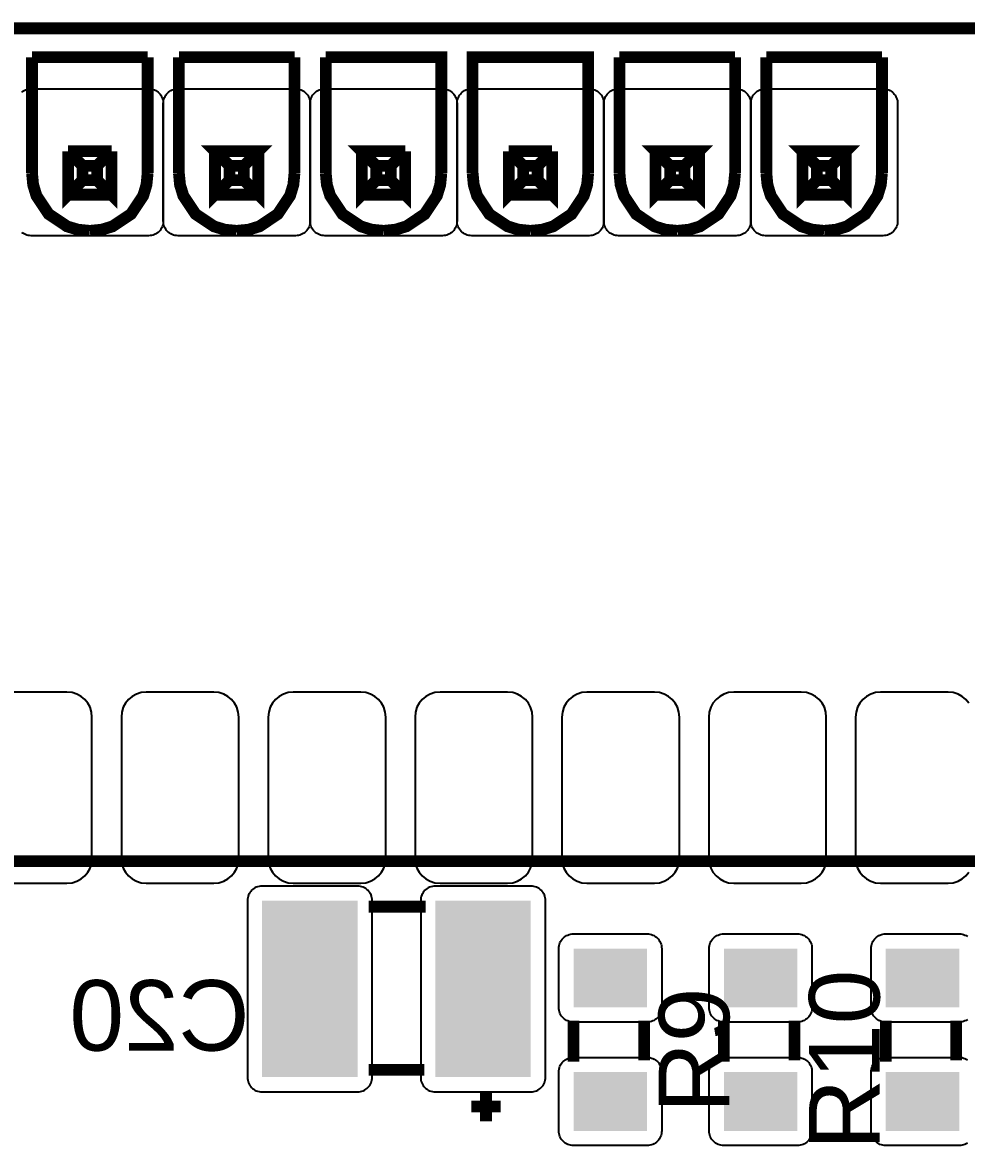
# Model space of a CAD drawing. Header units: inches. Extents: x -1.93 to 1.94, y -2.6 to 2.6.
# Drawn here: x -0.307 to 0.336, y 0.768 to 1.532 of the extents above; entities that cross this region are included whole.
import ezdxf

# ---------------------------------------------------------------- set-up
doc = ezdxf.new("R2010")
doc.units = ezdxf.units.IN
doc.layers.get('0').update_dxf_attribs({"linetype": 'CONTINUOUS'})

# ---------------------------------------------------------------- blocks, each defined once
blk = doc.blocks.new('RPAD')
blk.add_trace([(-0.5, -0.5), (-0.5, 0.5), (0.5, -0.5), (0.5, 0.5)])

msp = doc.modelspace()

# ---------------------------------------------------------------- linework, layer by layer
at = {"const_width": 0.008}
for points in [[(1.573465, 1.528117), (-1.576142, 1.528117)], [(1.573465, 1.528117), (-1.576142, 1.528117)], [(1.573465, 1.528117), (-1.576142, 1.528117)], [(-0.300551, 1.508431), (-0.300551, 1.475492)], [(-0.221811, 1.508431), (-0.300551, 1.508431)], [(-0.300551, 1.508431), (-0.300551, 1.475492)], [(-0.221811, 1.508431), (-0.300551, 1.508431)], [(-0.300551, 1.508431), (-0.300551, 1.475492)], [(-0.221811, 1.508431), (-0.300551, 1.508431)], [(-0.221811, 1.475492), (-0.221811, 1.508431)], [(-0.221811, 1.475492), (-0.221811, 1.508431)], [(-0.221811, 1.475492), (-0.221811, 1.508431)], [(-0.200551, 1.508431), (-0.200551, 1.475492)], [(-0.121811, 1.508431), (-0.200551, 1.508431)], [(-0.200551, 1.508431), (-0.200551, 1.475492)], [(-0.121811, 1.508431), (-0.200551, 1.508431)], [(-0.200551, 1.508431), (-0.200551, 1.475492)], [(-0.121811, 1.508431), (-0.200551, 1.508431)], [(-0.121811, 1.475492), (-0.121811, 1.508431)], [(-0.121811, 1.475492), (-0.121811, 1.508431)], [(-0.121811, 1.475492), (-0.121811, 1.508431)], [(-0.100551, 1.508431), (-0.100551, 1.475492)], [(-0.021811, 1.475492), (-0.021811, 1.508431), (-0.100551, 1.508431)], [(-0.100551, 1.508431), (-0.100551, 1.475492)], [(-0.021811, 1.475492), (-0.021811, 1.508431), (-0.100551, 1.508431)], [(-0.100551, 1.508431), (-0.100551, 1.475492)], [(-0.021811, 1.475492), (-0.021811, 1.508431), (-0.100551, 1.508431)], [(0.078189, 1.475492), (0.078189, 1.508431), (-0.000551, 1.508431), (-0.000551, 1.475492)], [(0.078189, 1.475492), (0.078189, 1.508431), (-0.000551, 1.508431), (-0.000551, 1.475492)], [(0.078189, 1.475492), (0.078189, 1.508431), (-0.000551, 1.508431), (-0.000551, 1.475492)], [(0.178189, 1.508431), (0.099449, 1.508431)], [(0.099449, 1.508431), (0.099449, 1.475492)], [(0.178189, 1.508431), (0.099449, 1.508431)], [(0.099449, 1.508431), (0.099449, 1.475492)], [(0.178189, 1.508431), (0.099449, 1.508431)], [(0.099449, 1.508431), (0.099449, 1.475492)], [(0.178189, 1.475492), (0.178189, 1.508431)], [(0.178189, 1.475492), (0.178189, 1.508431)], [(0.178189, 1.475492), (0.178189, 1.508431)], [(0.278189, 1.508431), (0.199449, 1.508431)], [(0.199449, 1.508431), (0.199449, 1.475492)], [(0.278189, 1.508431), (0.199449, 1.508431)], [(0.199449, 1.508431), (0.199449, 1.475492)], [(0.278189, 1.508431), (0.199449, 1.508431)], [(0.199449, 1.508431), (0.199449, 1.475492)], [(0.278189, 1.475492), (0.278189, 1.508431)], [(0.278189, 1.475492), (0.278189, 1.508431)], [(0.278189, 1.475492), (0.278189, 1.508431)], [(-0.300551, 1.475492), (-0.300551, 1.429691)], [(-0.300551, 1.475492), (-0.300551, 1.429691)], [(-0.300551, 1.475492), (-0.300551, 1.429691)], [(-0.221811, 1.429691), (-0.221811, 1.475492)], [(-0.221811, 1.429691), (-0.221811, 1.475492)], [(-0.221811, 1.429691), (-0.221811, 1.475492)], [(-0.200551, 1.475492), (-0.200551, 1.429691)], [(-0.200551, 1.475492), (-0.200551, 1.429691)], [(-0.200551, 1.475492), (-0.200551, 1.429691)], [(-0.121811, 1.429691), (-0.121811, 1.475492)], [(-0.121811, 1.429691), (-0.121811, 1.475492)], [(-0.121811, 1.429691), (-0.121811, 1.475492)], [(-0.100551, 1.475492), (-0.100551, 1.429691)], [(-0.100551, 1.475492), (-0.100551, 1.429691)], [(-0.100551, 1.475492), (-0.100551, 1.429691)], [(-0.021811, 1.429691), (-0.021811, 1.475492)], [(-0.021811, 1.429691), (-0.021811, 1.475492)], [(-0.021811, 1.429691), (-0.021811, 1.475492)], [(-0.000551, 1.475492), (-0.000551, 1.429691)], [(-0.000551, 1.475492), (-0.000551, 1.429691)], [(-0.000551, 1.475492), (-0.000551, 1.429691)], [(0.078189, 1.429691), (0.078189, 1.475492)], [(0.078189, 1.429691), (0.078189, 1.475492)], [(0.078189, 1.429691), (0.078189, 1.475492)], [(0.099449, 1.475492), (0.099449, 1.429691)], [(0.099449, 1.475492), (0.099449, 1.429691)], [(0.099449, 1.475492), (0.099449, 1.429691)], [(0.178189, 1.429691), (0.178189, 1.475492)], [(0.178189, 1.429691), (0.178189, 1.475492)], [(0.178189, 1.429691), (0.178189, 1.475492)], [(0.199449, 1.475492), (0.199449, 1.429691)], [(0.199449, 1.475492), (0.199449, 1.429691)], [(0.199449, 1.475492), (0.199449, 1.429691)], [(0.278189, 1.429691), (0.278189, 1.475492)], [(0.278189, 1.429691), (0.278189, 1.475492)], [(0.278189, 1.429691), (0.278189, 1.475492)], [(-0.266102, 1.42477), (-0.275945, 1.414928), (-0.275945, 1.444455)], [(-0.266102, 1.434613), (-0.275945, 1.444455)], [(-0.275945, 1.444455), (-0.246417, 1.444455)], [(-0.266102, 1.42477), (-0.275945, 1.414928), (-0.275945, 1.444455)], [(-0.266102, 1.434613), (-0.275945, 1.444455)], [(-0.275945, 1.444455), (-0.246417, 1.444455)], [(-0.266102, 1.42477), (-0.275945, 1.414928), (-0.275945, 1.444455)], [(-0.266102, 1.434613), (-0.275945, 1.444455)], [(-0.275945, 1.444455), (-0.246417, 1.444455)], [(-0.246417, 1.444455), (-0.25626, 1.434613)], [(-0.246417, 1.444455), (-0.246417, 1.414928), (-0.25626, 1.42477), (-0.25626, 1.434613)], [(-0.246417, 1.444455), (-0.25626, 1.434613)], [(-0.246417, 1.444455), (-0.246417, 1.414928), (-0.25626, 1.42477), (-0.25626, 1.434613)], [(-0.246417, 1.444455), (-0.25626, 1.434613)], [(-0.246417, 1.444455), (-0.246417, 1.414928), (-0.25626, 1.42477), (-0.25626, 1.434613)], [(-0.166102, 1.434613), (-0.175945, 1.444455), (-0.146417, 1.444455), (-0.15626, 1.434613), (-0.166102, 1.434613)], [(-0.166102, 1.434613), (-0.175945, 1.444455), (-0.146417, 1.444455), (-0.15626, 1.434613), (-0.166102, 1.434613)], [(-0.166102, 1.434613), (-0.175945, 1.444455), (-0.146417, 1.444455), (-0.15626, 1.434613), (-0.166102, 1.434613)], [(-0.166102, 1.42477), (-0.175945, 1.414928), (-0.175945, 1.444455)], [(-0.166102, 1.42477), (-0.175945, 1.414928), (-0.175945, 1.444455)], [(-0.166102, 1.42477), (-0.175945, 1.414928), (-0.175945, 1.444455)], [(-0.146417, 1.444455), (-0.146417, 1.414928), (-0.15626, 1.42477), (-0.15626, 1.434613)], [(-0.146417, 1.444455), (-0.146417, 1.414928), (-0.15626, 1.42477), (-0.15626, 1.434613)], [(-0.146417, 1.444455), (-0.146417, 1.414928), (-0.15626, 1.42477), (-0.15626, 1.434613)], [(-0.066102, 1.434613), (-0.075945, 1.444455), (-0.046417, 1.444455)], [(-0.066102, 1.434613), (-0.075945, 1.444455), (-0.046417, 1.444455)], [(-0.066102, 1.434613), (-0.075945, 1.444455), (-0.046417, 1.444455)], [(-0.066102, 1.42477), (-0.075945, 1.414928), (-0.075945, 1.444455)], [(-0.066102, 1.42477), (-0.075945, 1.414928), (-0.075945, 1.444455)], [(-0.066102, 1.42477), (-0.075945, 1.414928), (-0.075945, 1.444455)], [(-0.046417, 1.444455), (-0.05626, 1.434613)], [(-0.046417, 1.444455), (-0.046417, 1.414928), (-0.05626, 1.42477), (-0.05626, 1.434613)], [(-0.046417, 1.444455), (-0.05626, 1.434613)], [(-0.046417, 1.444455), (-0.046417, 1.414928), (-0.05626, 1.42477), (-0.05626, 1.434613)], [(-0.046417, 1.444455), (-0.05626, 1.434613)], [(-0.046417, 1.444455), (-0.046417, 1.414928), (-0.05626, 1.42477), (-0.05626, 1.434613)], [(0.033898, 1.42477), (0.024055, 1.414928), (0.024055, 1.444455)], [(0.033898, 1.434613), (0.024055, 1.444455)], [(0.024055, 1.444455), (0.053583, 1.444455)], [(0.033898, 1.42477), (0.024055, 1.414928), (0.024055, 1.444455)], [(0.033898, 1.434613), (0.024055, 1.444455)], [(0.024055, 1.444455), (0.053583, 1.444455)], [(0.033898, 1.42477), (0.024055, 1.414928), (0.024055, 1.444455)], [(0.033898, 1.434613), (0.024055, 1.444455)], [(0.024055, 1.444455), (0.053583, 1.444455)], [(0.053583, 1.444455), (0.04374, 1.434613)], [(0.053583, 1.444455), (0.053583, 1.414928), (0.04374, 1.42477), (0.04374, 1.434613)], [(0.053583, 1.444455), (0.04374, 1.434613)], [(0.053583, 1.444455), (0.053583, 1.414928), (0.04374, 1.42477), (0.04374, 1.434613)], [(0.053583, 1.444455), (0.04374, 1.434613)], [(0.053583, 1.444455), (0.053583, 1.414928), (0.04374, 1.42477), (0.04374, 1.434613)], [(0.133898, 1.434613), (0.124055, 1.444455), (0.153583, 1.444455), (0.14374, 1.434613), (0.133898, 1.434613)], [(0.133898, 1.434613), (0.124055, 1.444455), (0.153583, 1.444455), (0.14374, 1.434613), (0.133898, 1.434613)], [(0.133898, 1.434613), (0.124055, 1.444455), (0.153583, 1.444455), (0.14374, 1.434613), (0.133898, 1.434613)], [(0.133898, 1.42477), (0.124055, 1.414928), (0.124055, 1.444455)], [(0.133898, 1.42477), (0.124055, 1.414928), (0.124055, 1.444455)], [(0.133898, 1.42477), (0.124055, 1.414928), (0.124055, 1.444455)], [(0.153583, 1.444455), (0.153583, 1.414928), (0.14374, 1.42477), (0.14374, 1.434613)], [(0.153583, 1.444455), (0.153583, 1.414928), (0.14374, 1.42477), (0.14374, 1.434613)], [(0.153583, 1.444455), (0.153583, 1.414928), (0.14374, 1.42477), (0.14374, 1.434613)], [(0.233898, 1.434613), (0.224055, 1.444455), (0.253583, 1.444455), (0.24374, 1.434613), (0.233898, 1.434613)], [(0.233898, 1.434613), (0.224055, 1.444455), (0.253583, 1.444455), (0.24374, 1.434613), (0.233898, 1.434613)], [(0.233898, 1.434613), (0.224055, 1.444455), (0.253583, 1.444455), (0.24374, 1.434613), (0.233898, 1.434613)], [(0.233898, 1.42477), (0.224055, 1.414928), (0.224055, 1.444455)], [(0.233898, 1.42477), (0.224055, 1.414928), (0.224055, 1.444455)], [(0.233898, 1.42477), (0.224055, 1.414928), (0.224055, 1.444455)], [(0.253583, 1.444455), (0.253583, 1.414928), (0.24374, 1.42477), (0.24374, 1.434613)], [(0.253583, 1.444455), (0.253583, 1.414928), (0.24374, 1.42477), (0.24374, 1.434613)], [(0.253583, 1.444455), (0.253583, 1.414928), (0.24374, 1.42477), (0.24374, 1.434613)], [(-0.266102, 1.434613), (-0.266102, 1.42477)], [(-0.25626, 1.434613), (-0.266102, 1.434613)], [(-0.266102, 1.434613), (-0.266102, 1.42477)], [(-0.25626, 1.434613), (-0.266102, 1.434613)], [(-0.266102, 1.434613), (-0.266102, 1.42477)], [(-0.25626, 1.434613), (-0.266102, 1.434613)], [(-0.166102, 1.434613), (-0.166102, 1.42477)], [(-0.166102, 1.434613), (-0.166102, 1.42477)], [(-0.166102, 1.434613), (-0.166102, 1.42477)], [(-0.05626, 1.434613), (-0.066102, 1.434613)], [(-0.066102, 1.434613), (-0.066102, 1.42477)], [(-0.05626, 1.434613), (-0.066102, 1.434613)], [(-0.066102, 1.434613), (-0.066102, 1.42477)], [(-0.05626, 1.434613), (-0.066102, 1.434613)], [(-0.066102, 1.434613), (-0.066102, 1.42477)], [(0.033898, 1.434613), (0.033898, 1.42477)], [(0.04374, 1.434613), (0.033898, 1.434613)], [(0.033898, 1.434613), (0.033898, 1.42477)], [(0.04374, 1.434613), (0.033898, 1.434613)], [(0.033898, 1.434613), (0.033898, 1.42477)], [(0.04374, 1.434613), (0.033898, 1.434613)], [(0.133898, 1.434613), (0.133898, 1.42477)], [(0.133898, 1.434613), (0.133898, 1.42477)], [(0.133898, 1.434613), (0.133898, 1.42477)], [(0.233898, 1.434613), (0.233898, 1.42477)], [(0.233898, 1.434613), (0.233898, 1.42477)], [(0.233898, 1.434613), (0.233898, 1.42477)], [(-0.300551, 1.429691), (-0.299768, 1.421641), (-0.297514, 1.414197), (-0.289171, 1.401702), (-0.276676, 1.393359), (-0.269231, 1.391105), (-0.261181, 1.390321)], [(-0.300551, 1.429691), (-0.299768, 1.421641), (-0.297514, 1.414197), (-0.289171, 1.401702), (-0.276676, 1.393359), (-0.269231, 1.391105), (-0.261181, 1.390321)], [(-0.300551, 1.429691), (-0.299768, 1.421641), (-0.297514, 1.414197), (-0.289171, 1.401702), (-0.276676, 1.393359), (-0.269231, 1.391105), (-0.261181, 1.390321)], [(-0.221811, 1.429691), (-0.222594, 1.421641), (-0.224848, 1.414197), (-0.233191, 1.401702), (-0.245687, 1.393359), (-0.253131, 1.391105), (-0.261181, 1.390321)], [(-0.221811, 1.429691), (-0.222594, 1.421641), (-0.224848, 1.414197), (-0.233191, 1.401702), (-0.245687, 1.393359), (-0.253131, 1.391105), (-0.261181, 1.390321)], [(-0.221811, 1.429691), (-0.222594, 1.421641), (-0.224848, 1.414197), (-0.233191, 1.401702), (-0.245687, 1.393359), (-0.253131, 1.391105), (-0.261181, 1.390321)], [(-0.200551, 1.429691), (-0.199768, 1.421641), (-0.197514, 1.414197), (-0.189171, 1.401702), (-0.176676, 1.393359), (-0.169231, 1.391105), (-0.161181, 1.390321)], [(-0.200551, 1.429691), (-0.199768, 1.421641), (-0.197514, 1.414197), (-0.189171, 1.401702), (-0.176676, 1.393359), (-0.169231, 1.391105), (-0.161181, 1.390321)], [(-0.200551, 1.429691), (-0.199768, 1.421641), (-0.197514, 1.414197), (-0.189171, 1.401702), (-0.176676, 1.393359), (-0.169231, 1.391105), (-0.161181, 1.390321)], [(-0.121811, 1.429691), (-0.122594, 1.421641), (-0.124848, 1.414197), (-0.133191, 1.401702), (-0.145687, 1.393359), (-0.153131, 1.391105), (-0.161181, 1.390321)], [(-0.121811, 1.429691), (-0.122594, 1.421641), (-0.124848, 1.414197), (-0.133191, 1.401702), (-0.145687, 1.393359), (-0.153131, 1.391105), (-0.161181, 1.390321)], [(-0.121811, 1.429691), (-0.122594, 1.421641), (-0.124848, 1.414197), (-0.133191, 1.401702), (-0.145687, 1.393359), (-0.153131, 1.391105), (-0.161181, 1.390321)], [(-0.100551, 1.429691), (-0.099768, 1.421641), (-0.097514, 1.414197), (-0.089171, 1.401702), (-0.076676, 1.393359), (-0.069231, 1.391105), (-0.061181, 1.390321)], [(-0.100551, 1.429691), (-0.099768, 1.421641), (-0.097514, 1.414197), (-0.089171, 1.401702), (-0.076676, 1.393359), (-0.069231, 1.391105), (-0.061181, 1.390321)], [(-0.100551, 1.429691), (-0.099768, 1.421641), (-0.097514, 1.414197), (-0.089171, 1.401702), (-0.076676, 1.393359), (-0.069231, 1.391105), (-0.061181, 1.390321)], [(-0.021811, 1.429691), (-0.022594, 1.421641), (-0.024848, 1.414197), (-0.033191, 1.401702), (-0.045687, 1.393359), (-0.053131, 1.391105), (-0.061181, 1.390321)], [(-0.021811, 1.429691), (-0.022594, 1.421641), (-0.024848, 1.414197), (-0.033191, 1.401702), (-0.045687, 1.393359), (-0.053131, 1.391105), (-0.061181, 1.390321)], [(-0.021811, 1.429691), (-0.022594, 1.421641), (-0.024848, 1.414197), (-0.033191, 1.401702), (-0.045687, 1.393359), (-0.053131, 1.391105), (-0.061181, 1.390321)], [(-0.000551, 1.429691), (0.000232, 1.421641), (0.002486, 1.414197), (0.010829, 1.401702), (0.023324, 1.393359), (0.030769, 1.391105), (0.038819, 1.390321)], [(-0.000551, 1.429691), (0.000232, 1.421641), (0.002486, 1.414197), (0.010829, 1.401702), (0.023324, 1.393359), (0.030769, 1.391105), (0.038819, 1.390321)], [(-0.000551, 1.429691), (0.000232, 1.421641), (0.002486, 1.414197), (0.010829, 1.401702), (0.023324, 1.393359), (0.030769, 1.391105), (0.038819, 1.390321)], [(0.078189, 1.429691), (0.077406, 1.421641), (0.075152, 1.414197), (0.066809, 1.401702), (0.054313, 1.393359), (0.046869, 1.391105), (0.038819, 1.390321)], [(0.078189, 1.429691), (0.077406, 1.421641), (0.075152, 1.414197), (0.066809, 1.401702), (0.054313, 1.393359), (0.046869, 1.391105), (0.038819, 1.390321)], [(0.078189, 1.429691), (0.077406, 1.421641), (0.075152, 1.414197), (0.066809, 1.401702), (0.054313, 1.393359), (0.046869, 1.391105), (0.038819, 1.390321)], [(0.099449, 1.429691), (0.100232, 1.421641), (0.102486, 1.414197), (0.110829, 1.401702), (0.123324, 1.393359), (0.130769, 1.391105), (0.138819, 1.390321)], [(0.099449, 1.429691), (0.100232, 1.421641), (0.102486, 1.414197), (0.110829, 1.401702), (0.123324, 1.393359), (0.130769, 1.391105), (0.138819, 1.390321)], [(0.099449, 1.429691), (0.100232, 1.421641), (0.102486, 1.414197), (0.110829, 1.401702), (0.123324, 1.393359), (0.130769, 1.391105), (0.138819, 1.390321)], [(0.178189, 1.429691), (0.177406, 1.421641), (0.175152, 1.414197), (0.166809, 1.401702), (0.154313, 1.393359), (0.146869, 1.391105), (0.138819, 1.390321)], [(0.178189, 1.429691), (0.177406, 1.421641), (0.175152, 1.414197), (0.166809, 1.401702), (0.154313, 1.393359), (0.146869, 1.391105), (0.138819, 1.390321)], [(0.178189, 1.429691), (0.177406, 1.421641), (0.175152, 1.414197), (0.166809, 1.401702), (0.154313, 1.393359), (0.146869, 1.391105), (0.138819, 1.390321)], [(0.199449, 1.429691), (0.200232, 1.421641), (0.202486, 1.414197), (0.210829, 1.401702), (0.223324, 1.393359), (0.230769, 1.391105), (0.238819, 1.390321)], [(0.199449, 1.429691), (0.200232, 1.421641), (0.202486, 1.414197), (0.210829, 1.401702), (0.223324, 1.393359), (0.230769, 1.391105), (0.238819, 1.390321)], [(0.199449, 1.429691), (0.200232, 1.421641), (0.202486, 1.414197), (0.210829, 1.401702), (0.223324, 1.393359), (0.230769, 1.391105), (0.238819, 1.390321)], [(0.278189, 1.429691), (0.277406, 1.421641), (0.275152, 1.414197), (0.266809, 1.401702), (0.254313, 1.393359), (0.246869, 1.391105), (0.238819, 1.390321)], [(0.278189, 1.429691), (0.277406, 1.421641), (0.275152, 1.414197), (0.266809, 1.401702), (0.254313, 1.393359), (0.246869, 1.391105), (0.238819, 1.390321)], [(0.278189, 1.429691), (0.277406, 1.421641), (0.275152, 1.414197), (0.266809, 1.401702), (0.254313, 1.393359), (0.246869, 1.391105), (0.238819, 1.390321)], [(-0.266102, 1.42477), (-0.25626, 1.42477)], [(-0.266102, 1.42477), (-0.25626, 1.42477)], [(-0.266102, 1.42477), (-0.25626, 1.42477)], [(-0.166102, 1.42477), (-0.15626, 1.42477)], [(-0.166102, 1.42477), (-0.15626, 1.42477)], [(-0.166102, 1.42477), (-0.15626, 1.42477)], [(-0.066102, 1.42477), (-0.05626, 1.42477)], [(-0.066102, 1.42477), (-0.05626, 1.42477)], [(-0.066102, 1.42477), (-0.05626, 1.42477)], [(0.033898, 1.42477), (0.04374, 1.42477)], [(0.033898, 1.42477), (0.04374, 1.42477)], [(0.033898, 1.42477), (0.04374, 1.42477)], [(0.133898, 1.42477), (0.14374, 1.42477)], [(0.133898, 1.42477), (0.14374, 1.42477)], [(0.133898, 1.42477), (0.14374, 1.42477)], [(0.233898, 1.42477), (0.24374, 1.42477)], [(0.233898, 1.42477), (0.24374, 1.42477)], [(0.233898, 1.42477), (0.24374, 1.42477)], [(-0.246417, 1.414928), (-0.275945, 1.414928)], [(-0.246417, 1.414928), (-0.275945, 1.414928)], [(-0.246417, 1.414928), (-0.275945, 1.414928)], [(-0.146417, 1.414928), (-0.175945, 1.414928)], [(-0.146417, 1.414928), (-0.175945, 1.414928)], [(-0.146417, 1.414928), (-0.175945, 1.414928)], [(-0.046417, 1.414928), (-0.075945, 1.414928)], [(-0.046417, 1.414928), (-0.075945, 1.414928)], [(-0.046417, 1.414928), (-0.075945, 1.414928)], [(0.053583, 1.414928), (0.024055, 1.414928)], [(0.053583, 1.414928), (0.024055, 1.414928)], [(0.053583, 1.414928), (0.024055, 1.414928)], [(0.153583, 1.414928), (0.124055, 1.414928)], [(0.153583, 1.414928), (0.124055, 1.414928)], [(0.153583, 1.414928), (0.124055, 1.414928)], [(0.253583, 1.414928), (0.224055, 1.414928)], [(0.253583, 1.414928), (0.224055, 1.414928)], [(0.253583, 1.414928), (0.224055, 1.414928)], [(0.850276, 0.961417), (-1.149724, 0.961417)], [(0.850276, 0.961417), (-1.149724, 0.961417)], [(0.850276, 0.961417), (-1.149724, 0.961417)], [(-0.071402, 0.930457), (-0.032402, 0.930457)], [(-0.071402, 0.930457), (-0.032402, 0.930457)], [(-0.071402, 0.930457), (-0.032402, 0.930457)], [(0.068189, 0.85289), (0.068189, 0.82489)], [(0.068189, 0.85289), (0.068189, 0.82489)], [(0.068189, 0.85289), (0.068189, 0.82489)], [(0.116189, 0.85289), (0.116189, 0.82589)], [(0.116189, 0.85289), (0.116189, 0.82589)], [(0.116189, 0.85289), (0.116189, 0.82589)], [(0.170551, 0.85289), (0.170551, 0.82489)], [(0.170551, 0.85289), (0.170551, 0.82489)], [(0.170551, 0.85289), (0.170551, 0.82489)], [(0.218551, 0.85289), (0.218551, 0.82589)], [(0.218551, 0.85289), (0.218551, 0.82589)], [(0.218551, 0.85289), (0.218551, 0.82589)], [(0.280787, 0.85289), (0.280787, 0.82489)], [(0.280787, 0.85289), (0.280787, 0.82489)], [(0.280787, 0.85289), (0.280787, 0.82489)], [(0.328787, 0.85289), (0.328787, 0.82589)], [(0.328787, 0.85289), (0.328787, 0.82589)], [(0.328787, 0.85289), (0.328787, 0.82589)], [(-0.071402, 0.819457), (-0.033402, 0.819457)], [(-0.071402, 0.819457), (-0.033402, 0.819457)], [(-0.071402, 0.819457), (-0.033402, 0.819457)], [(0.008598, 0.804457), (0.008598, 0.784457)], [(0.008598, 0.804457), (0.008598, 0.784457)], [(0.008598, 0.804457), (0.008598, 0.784457)], [(-0.001402, 0.794457), (0.018598, 0.794457)], [(-0.001402, 0.794457), (0.018598, 0.794457)], [(-0.001402, 0.794457), (0.018598, 0.794457)]]:
    msp.add_lwpolyline(points, dxfattribs=at)
for points in [[(-0.307545, 1.484757), (-0.306778, 1.485327), (-0.305954, 1.485822), (-0.305077, 1.486236), (-0.304153, 1.486567), (-0.303186, 1.486809), (-0.302181, 1.486957), (-0.301142, 1.487008), (-0.301142, 1.487008), (-0.221142, 1.487008), (-0.220102, 1.486957), (-0.219097, 1.486809), (-0.21813, 1.486567), (-0.217206, 1.486236), (-0.21633, 1.485822), (-0.215506, 1.485327), (-0.214738, 1.484757), (-0.214032, 1.484117), (-0.213392, 1.483411), (-0.212823, 1.482644), (-0.212328, 1.48182), (-0.211913, 1.480943), (-0.211583, 1.480019), (-0.211341, 1.479052), (-0.211192, 1.478047), (-0.211142, 1.477008), (-0.211142, 1.397008), (-0.211192, 1.395969), (-0.211341, 1.394963), (-0.211583, 1.393996), (-0.211913, 1.393072), (-0.212328, 1.392196), (-0.212823, 1.391372), (-0.213392, 1.390605), (-0.214032, 1.389898), (-0.214738, 1.389258), (-0.215506, 1.388689), (-0.21633, 1.388194), (-0.217206, 1.38778), (-0.21813, 1.387449), (-0.219097, 1.387207), (-0.220102, 1.387058), (-0.221142, 1.387008), (-0.301142, 1.387008), (-0.302181, 1.387058), (-0.303186, 1.387207), (-0.304153, 1.387449), (-0.305077, 1.38778), (-0.305954, 1.388194), (-0.306778, 1.388689), (-0.307545, 1.389258)], [(-0.322724, 0.946417), (-0.276724, 0.946417), (-0.273248, 0.946756), (-0.270034, 0.947729), (-0.267143, 0.949275), (-0.264639, 0.951331), (-0.262582, 0.953836), (-0.261036, 0.956727), (-0.260063, 0.959941), (-0.259724, 0.963417), (-0.259724, 1.059417), (-0.260063, 1.062893), (-0.261036, 1.066107), (-0.262582, 1.068998), (-0.264639, 1.071503), (-0.267143, 1.07356), (-0.270034, 1.075106), (-0.273248, 1.076079), (-0.276724, 1.076417), (-0.322724, 1.076417)], [(0.337418, 1.068998), (0.335361, 1.071503), (0.332857, 1.07356), (0.329966, 1.075106), (0.326752, 1.076079), (0.323276, 1.076417), (0.277276, 1.076417), (0.2738, 1.076079), (0.270585, 1.075106), (0.267694, 1.07356), (0.26519, 1.071503), (0.263133, 1.068998), (0.261587, 1.066107), (0.260614, 1.062893), (0.260276, 1.059417), (0.260276, 0.963417), (0.260614, 0.959941), (0.261587, 0.956727), (0.263133, 0.953836), (0.26519, 0.951331), (0.267694, 0.949275), (0.270585, 0.947729), (0.2738, 0.946756), (0.277276, 0.946417), (0.277276, 0.946417), (0.323276, 0.946417), (0.326752, 0.946756), (0.329966, 0.947729), (0.332857, 0.949275), (0.335361, 0.951331), (0.337418, 0.953836)], [(0.336423, 0.853571), (0.335599, 0.853076), (0.334723, 0.852661), (0.333799, 0.852331), (0.332832, 0.852089), (0.331827, 0.85194), (0.330787, 0.85189), (0.280787, 0.85189), (0.279748, 0.85194), (0.278743, 0.852089), (0.277776, 0.852331), (0.276852, 0.852661), (0.275976, 0.853076), (0.275152, 0.853571), (0.274384, 0.85414), (0.273678, 0.85478), (0.273038, 0.855486), (0.272469, 0.856254), (0.271974, 0.857078), (0.271559, 0.857954), (0.271228, 0.858878), (0.270986, 0.859845), (0.270838, 0.86085), (0.270787, 0.86189), (0.270787, 0.90189), (0.270838, 0.902929), (0.270986, 0.903934), (0.271228, 0.904901), (0.271559, 0.905825), (0.271974, 0.906702), (0.272469, 0.907526), (0.273038, 0.908293), (0.273678, 0.908999), (0.274384, 0.909639), (0.275152, 0.910209), (0.275976, 0.910703), (0.276852, 0.911118), (0.277776, 0.911449), (0.278743, 0.911691), (0.279748, 0.911839), (0.280787, 0.91189), (0.330787, 0.91189), (0.331827, 0.911839), (0.332832, 0.911691), (0.333799, 0.911449), (0.334723, 0.911118), (0.335599, 0.910703), (0.336423, 0.910209)], [(0.336423, 0.769571), (0.335599, 0.769076), (0.334723, 0.768661), (0.333799, 0.768331), (0.332832, 0.768089), (0.331827, 0.76794), (0.330787, 0.76789), (0.280787, 0.76789), (0.279748, 0.76794), (0.278743, 0.768089), (0.277776, 0.768331), (0.276852, 0.768661), (0.275976, 0.769076), (0.275152, 0.769571), (0.274384, 0.77014), (0.273678, 0.77078), (0.273038, 0.771486), (0.272469, 0.772254), (0.271974, 0.773078), (0.271559, 0.773954), (0.271228, 0.774878), (0.270986, 0.775845), (0.270838, 0.77685), (0.270787, 0.77789), (0.270787, 0.81789), (0.270838, 0.818929), (0.270986, 0.819934), (0.271228, 0.820901), (0.271559, 0.821825), (0.271974, 0.822702), (0.272469, 0.823526), (0.273038, 0.824293), (0.273678, 0.824999), (0.274384, 0.825639), (0.275152, 0.826209), (0.275976, 0.826703), (0.276852, 0.827118), (0.277776, 0.827449), (0.278743, 0.827691), (0.279748, 0.827839), (0.280787, 0.82789), (0.330787, 0.82789), (0.331827, 0.827839), (0.332832, 0.827691), (0.333799, 0.827449), (0.334723, 0.827118), (0.335599, 0.826703), (0.336423, 0.826209)]]:
    msp.add_lwpolyline(points)
for points in [[(-0.201142, 1.487008), (-0.121142, 1.487008), (-0.120102, 1.486957), (-0.119097, 1.486809), (-0.11813, 1.486567), (-0.117206, 1.486236), (-0.11633, 1.485822), (-0.115506, 1.485327), (-0.114738, 1.484757), (-0.114032, 1.484117), (-0.113392, 1.483411), (-0.112823, 1.482644), (-0.112328, 1.48182), (-0.111913, 1.480943), (-0.111583, 1.480019), (-0.111341, 1.479052), (-0.111192, 1.478047), (-0.111142, 1.477008), (-0.111142, 1.397008), (-0.111192, 1.395969), (-0.111341, 1.394963), (-0.111583, 1.393996), (-0.111913, 1.393072), (-0.112328, 1.392196), (-0.112823, 1.391372), (-0.113392, 1.390605), (-0.114032, 1.389898), (-0.114738, 1.389258), (-0.115506, 1.388689), (-0.11633, 1.388194), (-0.117206, 1.38778), (-0.11813, 1.387449), (-0.119097, 1.387207), (-0.120102, 1.387058), (-0.121142, 1.387008), (-0.201142, 1.387008), (-0.202181, 1.387058), (-0.203186, 1.387207), (-0.204153, 1.387449), (-0.205077, 1.38778), (-0.205954, 1.388194), (-0.206778, 1.388689), (-0.207545, 1.389258), (-0.208251, 1.389898), (-0.208891, 1.390605), (-0.209461, 1.391372), (-0.209955, 1.392196), (-0.21037, 1.393072), (-0.210701, 1.393996), (-0.210943, 1.394963), (-0.211091, 1.395969), (-0.211142, 1.397008), (-0.211142, 1.477008), (-0.211091, 1.478047), (-0.210943, 1.479052), (-0.210701, 1.480019), (-0.21037, 1.480943), (-0.209955, 1.48182), (-0.209461, 1.482644), (-0.208891, 1.483411), (-0.208251, 1.484117), (-0.207545, 1.484757), (-0.206778, 1.485327), (-0.205954, 1.485822), (-0.205077, 1.486236), (-0.204153, 1.486567), (-0.203186, 1.486809), (-0.202181, 1.486957), (-0.201142, 1.487008)], [(-0.101142, 1.487008), (-0.021142, 1.487008), (-0.020102, 1.486957), (-0.019097, 1.486809), (-0.01813, 1.486567), (-0.017206, 1.486236), (-0.01633, 1.485822), (-0.015506, 1.485327), (-0.014738, 1.484757), (-0.014032, 1.484117), (-0.013392, 1.483411), (-0.012823, 1.482644), (-0.012328, 1.48182), (-0.011913, 1.480943), (-0.011583, 1.480019), (-0.011341, 1.479052), (-0.011192, 1.478047), (-0.011142, 1.477008), (-0.011142, 1.397008), (-0.011192, 1.395969), (-0.011341, 1.394963), (-0.011583, 1.393996), (-0.011913, 1.393072), (-0.012328, 1.392196), (-0.012823, 1.391372), (-0.013392, 1.390605), (-0.014032, 1.389898), (-0.014738, 1.389258), (-0.015506, 1.388689), (-0.01633, 1.388194), (-0.017206, 1.38778), (-0.01813, 1.387449), (-0.019097, 1.387207), (-0.020102, 1.387058), (-0.021142, 1.387008), (-0.101142, 1.387008), (-0.102181, 1.387058), (-0.103186, 1.387207), (-0.104153, 1.387449), (-0.105077, 1.38778), (-0.105954, 1.388194), (-0.106778, 1.388689), (-0.107545, 1.389258), (-0.108251, 1.389898), (-0.108891, 1.390605), (-0.109461, 1.391372), (-0.109955, 1.392196), (-0.11037, 1.393072), (-0.110701, 1.393996), (-0.110943, 1.394963), (-0.111091, 1.395969), (-0.111142, 1.397008), (-0.111142, 1.477008), (-0.111091, 1.478047), (-0.110943, 1.479052), (-0.110701, 1.480019), (-0.11037, 1.480943), (-0.109955, 1.48182), (-0.109461, 1.482644), (-0.108891, 1.483411), (-0.108251, 1.484117), (-0.107545, 1.484757), (-0.106778, 1.485327), (-0.105954, 1.485822), (-0.105077, 1.486236), (-0.104153, 1.486567), (-0.103186, 1.486809), (-0.102181, 1.486957), (-0.101142, 1.487008)], [(-0.001142, 1.487008), (0.078858, 1.487008), (0.079898, 1.486957), (0.080903, 1.486809), (0.08187, 1.486567), (0.082794, 1.486236), (0.08367, 1.485822), (0.084494, 1.485327), (0.085262, 1.484757), (0.085968, 1.484117), (0.086608, 1.483411), (0.087177, 1.482644), (0.087672, 1.48182), (0.088087, 1.480943), (0.088417, 1.480019), (0.088659, 1.479052), (0.088808, 1.478047), (0.088858, 1.477008), (0.088858, 1.397008), (0.088808, 1.395969), (0.088659, 1.394963), (0.088417, 1.393996), (0.088087, 1.393072), (0.087672, 1.392196), (0.087177, 1.391372), (0.086608, 1.390605), (0.085968, 1.389898), (0.085262, 1.389258), (0.084494, 1.388689), (0.08367, 1.388194), (0.082794, 1.38778), (0.08187, 1.387449), (0.080903, 1.387207), (0.079898, 1.387058), (0.078858, 1.387008), (-0.001142, 1.387008), (-0.002181, 1.387058), (-0.003186, 1.387207), (-0.004153, 1.387449), (-0.005077, 1.38778), (-0.005954, 1.388194), (-0.006778, 1.388689), (-0.007545, 1.389258), (-0.008251, 1.389898), (-0.008891, 1.390605), (-0.009461, 1.391372), (-0.009955, 1.392196), (-0.01037, 1.393072), (-0.010701, 1.393996), (-0.010943, 1.394963), (-0.011091, 1.395969), (-0.011142, 1.397008), (-0.011142, 1.477008), (-0.011091, 1.478047), (-0.010943, 1.479052), (-0.010701, 1.480019), (-0.01037, 1.480943), (-0.009955, 1.48182), (-0.009461, 1.482644), (-0.008891, 1.483411), (-0.008251, 1.484117), (-0.007545, 1.484757), (-0.006778, 1.485327), (-0.005954, 1.485822), (-0.005077, 1.486236), (-0.004153, 1.486567), (-0.003186, 1.486809), (-0.002181, 1.486957), (-0.001142, 1.487008)], [(0.098858, 1.487008), (0.178858, 1.487008), (0.179898, 1.486957), (0.180903, 1.486809), (0.18187, 1.486567), (0.182794, 1.486236), (0.18367, 1.485822), (0.184494, 1.485327), (0.185262, 1.484757), (0.185968, 1.484117), (0.186608, 1.483411), (0.187177, 1.482644), (0.187672, 1.48182), (0.188087, 1.480943), (0.188417, 1.480019), (0.188659, 1.479052), (0.188808, 1.478047), (0.188858, 1.477008), (0.188858, 1.397008), (0.188808, 1.395969), (0.188659, 1.394963), (0.188417, 1.393996), (0.188087, 1.393072), (0.187672, 1.392196), (0.187177, 1.391372), (0.186608, 1.390605), (0.185968, 1.389898), (0.185262, 1.389258), (0.184494, 1.388689), (0.18367, 1.388194), (0.182794, 1.38778), (0.18187, 1.387449), (0.180903, 1.387207), (0.179898, 1.387058), (0.178858, 1.387008), (0.098858, 1.387008), (0.097819, 1.387058), (0.096814, 1.387207), (0.095847, 1.387449), (0.094923, 1.38778), (0.094046, 1.388194), (0.093222, 1.388689), (0.092455, 1.389258), (0.091749, 1.389898), (0.091109, 1.390605), (0.090539, 1.391372), (0.090045, 1.392196), (0.08963, 1.393072), (0.089299, 1.393996), (0.089057, 1.394963), (0.088909, 1.395969), (0.088858, 1.397008), (0.088858, 1.477008), (0.088909, 1.478047), (0.089057, 1.479052), (0.089299, 1.480019), (0.08963, 1.480943), (0.090045, 1.48182), (0.090539, 1.482644), (0.091109, 1.483411), (0.091749, 1.484117), (0.092455, 1.484757), (0.093222, 1.485327), (0.094046, 1.485822), (0.094923, 1.486236), (0.095847, 1.486567), (0.096814, 1.486809), (0.097819, 1.486957), (0.098858, 1.487008)], [(0.198858, 1.487008), (0.278858, 1.487008), (0.279898, 1.486957), (0.280903, 1.486809), (0.28187, 1.486567), (0.282794, 1.486236), (0.28367, 1.485822), (0.284494, 1.485327), (0.285262, 1.484757), (0.285968, 1.484117), (0.286608, 1.483411), (0.287177, 1.482644), (0.287672, 1.48182), (0.288087, 1.480943), (0.288417, 1.480019), (0.288659, 1.479052), (0.288808, 1.478047), (0.288858, 1.477008), (0.288858, 1.397008), (0.288808, 1.395969), (0.288659, 1.394963), (0.288417, 1.393996), (0.288087, 1.393072), (0.287672, 1.392196), (0.287177, 1.391372), (0.286608, 1.390605), (0.285968, 1.389898), (0.285262, 1.389258), (0.284494, 1.388689), (0.28367, 1.388194), (0.282794, 1.38778), (0.28187, 1.387449), (0.280903, 1.387207), (0.279898, 1.387058), (0.278858, 1.387008), (0.198858, 1.387008), (0.197819, 1.387058), (0.196814, 1.387207), (0.195847, 1.387449), (0.194923, 1.38778), (0.194046, 1.388194), (0.193222, 1.388689), (0.192455, 1.389258), (0.191749, 1.389898), (0.191109, 1.390605), (0.190539, 1.391372), (0.190045, 1.392196), (0.18963, 1.393072), (0.189299, 1.393996), (0.189057, 1.394963), (0.188909, 1.395969), (0.188858, 1.397008), (0.188858, 1.477008), (0.188909, 1.478047), (0.189057, 1.479052), (0.189299, 1.480019), (0.18963, 1.480943), (0.190045, 1.48182), (0.190539, 1.482644), (0.191109, 1.483411), (0.191749, 1.484117), (0.192455, 1.484757), (0.193222, 1.485327), (0.194046, 1.485822), (0.194923, 1.486236), (0.195847, 1.486567), (0.196814, 1.486809), (0.197819, 1.486957), (0.198858, 1.487008)], [(-0.222724, 0.946417), (-0.176724, 0.946417), (-0.173248, 0.946756), (-0.170034, 0.947729), (-0.167143, 0.949275), (-0.164639, 0.951331), (-0.162582, 0.953836), (-0.161036, 0.956727), (-0.160063, 0.959941), (-0.159724, 0.963417), (-0.159724, 1.059417), (-0.160063, 1.062893), (-0.161036, 1.066107), (-0.162582, 1.068998), (-0.164639, 1.071503), (-0.167143, 1.07356), (-0.170034, 1.075106), (-0.173248, 1.076079), (-0.176724, 1.076417), (-0.222724, 1.076417), (-0.2262, 1.076079), (-0.229415, 1.075106), (-0.232306, 1.07356), (-0.23481, 1.071503), (-0.236867, 1.068998), (-0.238413, 1.066107), (-0.239386, 1.062893), (-0.239724, 1.059417), (-0.239724, 0.963417), (-0.239386, 0.959941), (-0.238413, 0.956727), (-0.236867, 0.953836), (-0.23481, 0.951331), (-0.232306, 0.949275), (-0.229415, 0.947729), (-0.2262, 0.946756), (-0.222724, 0.946417)], [(-0.122724, 0.946417), (-0.076724, 0.946417), (-0.073248, 0.946756), (-0.070034, 0.947729), (-0.067143, 0.949275), (-0.064639, 0.951331), (-0.062582, 0.953836), (-0.061036, 0.956727), (-0.060063, 0.959941), (-0.059724, 0.963417), (-0.059724, 1.059417), (-0.060063, 1.062893), (-0.061036, 1.066107), (-0.062582, 1.068998), (-0.064639, 1.071503), (-0.067143, 1.07356), (-0.070034, 1.075106), (-0.073248, 1.076079), (-0.076724, 1.076417), (-0.122724, 1.076417), (-0.1262, 1.076079), (-0.129415, 1.075106), (-0.132306, 1.07356), (-0.13481, 1.071503), (-0.136867, 1.068998), (-0.138413, 1.066107), (-0.139386, 1.062893), (-0.139724, 1.059417), (-0.139724, 0.963417), (-0.139386, 0.959941), (-0.138413, 0.956727), (-0.136867, 0.953836), (-0.13481, 0.951331), (-0.132306, 0.949275), (-0.129415, 0.947729), (-0.1262, 0.946756), (-0.122724, 0.946417)], [(-0.022724, 0.946417), (0.023276, 0.946417), (0.026752, 0.946756), (0.029966, 0.947729), (0.032857, 0.949275), (0.035361, 0.951331), (0.037418, 0.953836), (0.038964, 0.956727), (0.039937, 0.959941), (0.040276, 0.963417), (0.040276, 1.059417), (0.039937, 1.062893), (0.038964, 1.066107), (0.037418, 1.068998), (0.035361, 1.071503), (0.032857, 1.07356), (0.029966, 1.075106), (0.026752, 1.076079), (0.023276, 1.076417), (-0.022724, 1.076417), (-0.0262, 1.076079), (-0.029415, 1.075106), (-0.032306, 1.07356), (-0.03481, 1.071503), (-0.036867, 1.068998), (-0.038413, 1.066107), (-0.039386, 1.062893), (-0.039724, 1.059417), (-0.039724, 0.963417), (-0.039386, 0.959941), (-0.038413, 0.956727), (-0.036867, 0.953836), (-0.03481, 0.951331), (-0.032306, 0.949275), (-0.029415, 0.947729), (-0.0262, 0.946756), (-0.022724, 0.946417)], [(0.077276, 0.946417), (0.123276, 0.946417), (0.126752, 0.946756), (0.129966, 0.947729), (0.132857, 0.949275), (0.135361, 0.951331), (0.137418, 0.953836), (0.138964, 0.956727), (0.139937, 0.959941), (0.140276, 0.963417), (0.140276, 1.059417), (0.139937, 1.062893), (0.138964, 1.066107), (0.137418, 1.068998), (0.135361, 1.071503), (0.132857, 1.07356), (0.129966, 1.075106), (0.126752, 1.076079), (0.123276, 1.076417), (0.077276, 1.076417), (0.0738, 1.076079), (0.070585, 1.075106), (0.067694, 1.07356), (0.06519, 1.071503), (0.063133, 1.068998), (0.061587, 1.066107), (0.060614, 1.062893), (0.060276, 1.059417), (0.060276, 0.963417), (0.060614, 0.959941), (0.061587, 0.956727), (0.063133, 0.953836), (0.06519, 0.951331), (0.067694, 0.949275), (0.070585, 0.947729), (0.0738, 0.946756), (0.077276, 0.946417)], [(0.177276, 0.946417), (0.223276, 0.946417), (0.226752, 0.946756), (0.229966, 0.947729), (0.232857, 0.949275), (0.235361, 0.951331), (0.237418, 0.953836), (0.238964, 0.956727), (0.239937, 0.959941), (0.240276, 0.963417), (0.240276, 1.059417), (0.239937, 1.062893), (0.238964, 1.066107), (0.237418, 1.068998), (0.235361, 1.071503), (0.232857, 1.07356), (0.229966, 1.075106), (0.226752, 1.076079), (0.223276, 1.076417), (0.177276, 1.076417), (0.1738, 1.076079), (0.170585, 1.075106), (0.167694, 1.07356), (0.16519, 1.071503), (0.163133, 1.068998), (0.161587, 1.066107), (0.160614, 1.062893), (0.160276, 1.059417), (0.160276, 0.963417), (0.160614, 0.959941), (0.161587, 0.956727), (0.163133, 0.953836), (0.16519, 0.951331), (0.167694, 0.949275), (0.170585, 0.947729), (0.1738, 0.946756), (0.177276, 0.946417)], [(-0.143902, 0.804457), (-0.078902, 0.804457), (-0.077862, 0.804507), (-0.076857, 0.804656), (-0.07589, 0.804898), (-0.074966, 0.805228), (-0.07409, 0.805643), (-0.073266, 0.806138), (-0.072498, 0.806707), (-0.071792, 0.807347), (-0.071152, 0.808054), (-0.070583, 0.808821), (-0.070088, 0.809645), (-0.069673, 0.810521), (-0.069343, 0.811445), (-0.0691, 0.812412), (-0.068952, 0.813417), (-0.068902, 0.814457), (-0.068902, 0.934457), (-0.068952, 0.935496), (-0.0691, 0.936501), (-0.069343, 0.937468), (-0.069673, 0.938392), (-0.070088, 0.939269), (-0.070583, 0.940093), (-0.071152, 0.94086), (-0.071792, 0.941566), (-0.072498, 0.942206), (-0.073266, 0.942776), (-0.07409, 0.94327), (-0.074966, 0.943685), (-0.07589, 0.944016), (-0.076857, 0.944258), (-0.077862, 0.944406), (-0.078902, 0.944457), (-0.143902, 0.944457), (-0.144941, 0.944406), (-0.145946, 0.944258), (-0.146913, 0.944016), (-0.147837, 0.943685), (-0.148713, 0.94327), (-0.149537, 0.942776), (-0.150305, 0.942206), (-0.151011, 0.941566), (-0.151651, 0.94086), (-0.15222, 0.940093), (-0.152715, 0.939269), (-0.15313, 0.938392), (-0.153461, 0.937468), (-0.153703, 0.936501), (-0.153851, 0.935496), (-0.153902, 0.934457), (-0.153902, 0.814457), (-0.153851, 0.813417), (-0.153703, 0.812412), (-0.153461, 0.811445), (-0.15313, 0.810521), (-0.152715, 0.809645), (-0.15222, 0.808821), (-0.151651, 0.808054), (-0.151011, 0.807347), (-0.150305, 0.806707), (-0.149537, 0.806138), (-0.148713, 0.805643), (-0.147837, 0.805228), (-0.146913, 0.804898), (-0.145946, 0.804656), (-0.144941, 0.804507), (-0.143902, 0.804457)], [(-0.025902, 0.804457), (0.039098, 0.804457), (0.040138, 0.804507), (0.041143, 0.804656), (0.04211, 0.804898), (0.043034, 0.805228), (0.04391, 0.805643), (0.044734, 0.806138), (0.045502, 0.806707), (0.046208, 0.807347), (0.046848, 0.808054), (0.047417, 0.808821), (0.047912, 0.809645), (0.048327, 0.810521), (0.048657, 0.811445), (0.0489, 0.812412), (0.049048, 0.813417), (0.049098, 0.814457), (0.049098, 0.934457), (0.049048, 0.935496), (0.0489, 0.936501), (0.048657, 0.937468), (0.048327, 0.938392), (0.047912, 0.939269), (0.047417, 0.940093), (0.046848, 0.94086), (0.046208, 0.941566), (0.045502, 0.942206), (0.044734, 0.942776), (0.04391, 0.94327), (0.043034, 0.943685), (0.04211, 0.944016), (0.041143, 0.944258), (0.040138, 0.944406), (0.039098, 0.944457), (-0.025902, 0.944457), (-0.026941, 0.944406), (-0.027946, 0.944258), (-0.028913, 0.944016), (-0.029837, 0.943685), (-0.030713, 0.94327), (-0.031537, 0.942776), (-0.032305, 0.942206), (-0.033011, 0.941566), (-0.033651, 0.94086), (-0.03422, 0.940093), (-0.034715, 0.939269), (-0.03513, 0.938392), (-0.035461, 0.937468), (-0.035703, 0.936501), (-0.035851, 0.935496), (-0.035902, 0.934457), (-0.035902, 0.814457), (-0.035851, 0.813417), (-0.035703, 0.812412), (-0.035461, 0.811445), (-0.03513, 0.810521), (-0.034715, 0.809645), (-0.03422, 0.808821), (-0.033651, 0.808054), (-0.033011, 0.807347), (-0.032305, 0.806707), (-0.031537, 0.806138), (-0.030713, 0.805643), (-0.029837, 0.805228), (-0.028913, 0.804898), (-0.027946, 0.804656), (-0.026941, 0.804507), (-0.025902, 0.804457)], [(0.128189, 0.90189), (0.128189, 0.86189), (0.128139, 0.86085), (0.12799, 0.859845), (0.127748, 0.858878), (0.127417, 0.857954), (0.127003, 0.857078), (0.126508, 0.856254), (0.125939, 0.855486), (0.125298, 0.85478), (0.124592, 0.85414), (0.123825, 0.853571), (0.123001, 0.853076), (0.122124, 0.852661), (0.1212, 0.852331), (0.120233, 0.852089), (0.119228, 0.85194), (0.118189, 0.85189), (0.068189, 0.85189), (0.06715, 0.85194), (0.066144, 0.852089), (0.065178, 0.852331), (0.064254, 0.852661), (0.063377, 0.853076), (0.062553, 0.853571), (0.061786, 0.85414), (0.06108, 0.85478), (0.060439, 0.855486), (0.05987, 0.856254), (0.059375, 0.857078), (0.058961, 0.857954), (0.05863, 0.858878), (0.058388, 0.859845), (0.058239, 0.86085), (0.058189, 0.86189), (0.058189, 0.90189), (0.058239, 0.902929), (0.058388, 0.903934), (0.05863, 0.904901), (0.058961, 0.905825), (0.059375, 0.906702), (0.05987, 0.907526), (0.060439, 0.908293), (0.06108, 0.908999), (0.061786, 0.909639), (0.062553, 0.910209), (0.063377, 0.910703), (0.064254, 0.911118), (0.065178, 0.911449), (0.066144, 0.911691), (0.06715, 0.911839), (0.068189, 0.91189), (0.118189, 0.91189), (0.119228, 0.911839), (0.120233, 0.911691), (0.1212, 0.911449), (0.122124, 0.911118), (0.123001, 0.910703), (0.123825, 0.910209), (0.124592, 0.909639), (0.125298, 0.908999), (0.125939, 0.908293), (0.126508, 0.907526), (0.127003, 0.906702), (0.127417, 0.905825), (0.127748, 0.904901), (0.12799, 0.903934), (0.128139, 0.902929), (0.128189, 0.90189)], [(0.230551, 0.90189), (0.230551, 0.86189), (0.230501, 0.86085), (0.230352, 0.859845), (0.23011, 0.858878), (0.22978, 0.857954), (0.229365, 0.857078), (0.22887, 0.856254), (0.228301, 0.855486), (0.227661, 0.85478), (0.226954, 0.85414), (0.226187, 0.853571), (0.225363, 0.853076), (0.224487, 0.852661), (0.223563, 0.852331), (0.222596, 0.852089), (0.221591, 0.85194), (0.220551, 0.85189), (0.170551, 0.85189), (0.169512, 0.85194), (0.168507, 0.852089), (0.16754, 0.852331), (0.166616, 0.852661), (0.165739, 0.853076), (0.164915, 0.853571), (0.164148, 0.85414), (0.163442, 0.85478), (0.162802, 0.855486), (0.162232, 0.856254), (0.161737, 0.857078), (0.161323, 0.857954), (0.160992, 0.858878), (0.16075, 0.859845), (0.160602, 0.86085), (0.160551, 0.86189), (0.160551, 0.90189), (0.160602, 0.902929), (0.16075, 0.903934), (0.160992, 0.904901), (0.161323, 0.905825), (0.161737, 0.906702), (0.162232, 0.907526), (0.162802, 0.908293), (0.163442, 0.908999), (0.164148, 0.909639), (0.164915, 0.910209), (0.165739, 0.910703), (0.166616, 0.911118), (0.16754, 0.911449), (0.168507, 0.911691), (0.169512, 0.911839), (0.170551, 0.91189), (0.220551, 0.91189), (0.221591, 0.911839), (0.222596, 0.911691), (0.223563, 0.911449), (0.224487, 0.911118), (0.225363, 0.910703), (0.226187, 0.910209), (0.226954, 0.909639), (0.227661, 0.908999), (0.228301, 0.908293), (0.22887, 0.907526), (0.229365, 0.906702), (0.22978, 0.905825), (0.23011, 0.904901), (0.230352, 0.903934), (0.230501, 0.902929), (0.230551, 0.90189)], [(0.128189, 0.81789), (0.128189, 0.77789), (0.128139, 0.77685), (0.12799, 0.775845), (0.127748, 0.774878), (0.127417, 0.773954), (0.127003, 0.773078), (0.126508, 0.772254), (0.125939, 0.771486), (0.125298, 0.77078), (0.124592, 0.77014), (0.123825, 0.769571), (0.123001, 0.769076), (0.122124, 0.768661), (0.1212, 0.768331), (0.120233, 0.768089), (0.119228, 0.76794), (0.118189, 0.76789), (0.068189, 0.76789), (0.06715, 0.76794), (0.066144, 0.768089), (0.065178, 0.768331), (0.064254, 0.768661), (0.063377, 0.769076), (0.062553, 0.769571), (0.061786, 0.77014), (0.06108, 0.77078), (0.060439, 0.771486), (0.05987, 0.772254), (0.059375, 0.773078), (0.058961, 0.773954), (0.05863, 0.774878), (0.058388, 0.775845), (0.058239, 0.77685), (0.058189, 0.77789), (0.058189, 0.81789), (0.058239, 0.818929), (0.058388, 0.819934), (0.05863, 0.820901), (0.058961, 0.821825), (0.059375, 0.822702), (0.05987, 0.823526), (0.060439, 0.824293), (0.06108, 0.824999), (0.061786, 0.825639), (0.062553, 0.826209), (0.063377, 0.826703), (0.064254, 0.827118), (0.065178, 0.827449), (0.066144, 0.827691), (0.06715, 0.827839), (0.068189, 0.82789), (0.118189, 0.82789), (0.119228, 0.827839), (0.120233, 0.827691), (0.1212, 0.827449), (0.122124, 0.827118), (0.123001, 0.826703), (0.123825, 0.826209), (0.124592, 0.825639), (0.125298, 0.824999), (0.125939, 0.824293), (0.126508, 0.823526), (0.127003, 0.822702), (0.127417, 0.821825), (0.127748, 0.820901), (0.12799, 0.819934), (0.128139, 0.818929), (0.128189, 0.81789)], [(0.230551, 0.81789), (0.230551, 0.77789), (0.230501, 0.77685), (0.230352, 0.775845), (0.23011, 0.774878), (0.22978, 0.773954), (0.229365, 0.773078), (0.22887, 0.772254), (0.228301, 0.771486), (0.227661, 0.77078), (0.226954, 0.77014), (0.226187, 0.769571), (0.225363, 0.769076), (0.224487, 0.768661), (0.223563, 0.768331), (0.222596, 0.768089), (0.221591, 0.76794), (0.220551, 0.76789), (0.170551, 0.76789), (0.169512, 0.76794), (0.168507, 0.768089), (0.16754, 0.768331), (0.166616, 0.768661), (0.165739, 0.769076), (0.164915, 0.769571), (0.164148, 0.77014), (0.163442, 0.77078), (0.162802, 0.771486), (0.162232, 0.772254), (0.161737, 0.773078), (0.161323, 0.773954), (0.160992, 0.774878), (0.16075, 0.775845), (0.160602, 0.77685), (0.160551, 0.77789), (0.160551, 0.81789), (0.160602, 0.818929), (0.16075, 0.819934), (0.160992, 0.820901), (0.161323, 0.821825), (0.161737, 0.822702), (0.162232, 0.823526), (0.162802, 0.824293), (0.163442, 0.824999), (0.164148, 0.825639), (0.164915, 0.826209), (0.165739, 0.826703), (0.166616, 0.827118), (0.16754, 0.827449), (0.168507, 0.827691), (0.169512, 0.827839), (0.170551, 0.82789), (0.220551, 0.82789), (0.221591, 0.827839), (0.222596, 0.827691), (0.223563, 0.827449), (0.224487, 0.827118), (0.225363, 0.826703), (0.226187, 0.826209), (0.226954, 0.825639), (0.227661, 0.824999), (0.228301, 0.824293), (0.22887, 0.823526), (0.229365, 0.822702), (0.22978, 0.821825), (0.23011, 0.820901), (0.230352, 0.819934), (0.230501, 0.818929), (0.230551, 0.81789)]]:
    msp.add_lwpolyline(points, close=True)

# ---------------------------------------------------------------- block references
for p, xscale, yscale, rotation in [((-0.111402, 0.874457), 0.065, 0.12, 180), ((0.006598, 0.874457), 0.065, 0.12, 180), ((0.093189, 0.88189), 0.04, 0.05, -90), ((0.195551, 0.88189), 0.04, 0.05, -90), ((0.305787, 0.88189), 0.04, 0.05, -90), ((0.093189, 0.79789), 0.04, 0.05, -90), ((0.195551, 0.79789), 0.04, 0.05, -90), ((0.305787, 0.79789), 0.04, 0.05, -90)]:
    msp.add_blockref('RPAD', p, dxfattribs=dict(xscale=xscale, yscale=yscale, rotation=rotation))

# ---------------------------------------------------------------- texts
at = {"text_generation_flag": 2, "width": 1.041667}
msp.add_text('C20', height=0.048, dxfattribs=at).set_placement((-0.152402, 0.832457))
msp.add_text('C20', height=0.048, dxfattribs=at).set_placement((-0.152402, 0.832457))
msp.add_text('C20', height=0.048, dxfattribs=at).set_placement((-0.152402, 0.832457))
at = {"width": 1.041667}
for s, p in [('R10', (0.276551, 0.76489)), ('R10', (0.276551, 0.76489)), ('R10', (0.276551, 0.76489)), ('R9', (0.174189, 0.78989)), ('R9', (0.174189, 0.78989)), ('R9', (0.174189, 0.78989))]:
    msp.add_text(s, height=0.048, rotation=90, dxfattribs=at).set_placement(p)

doc.saveas('drawing.dxf')
